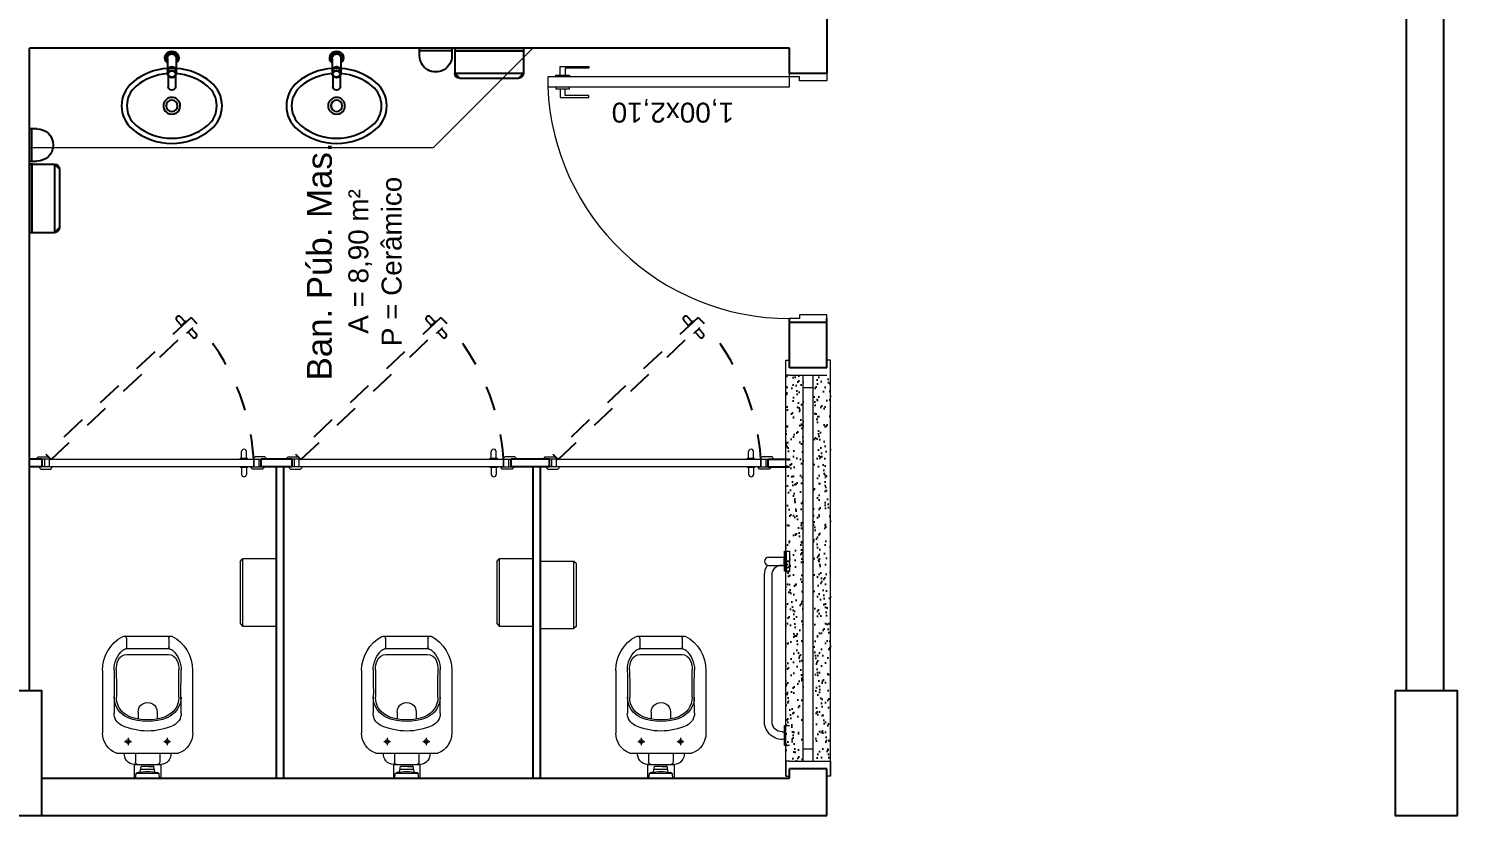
# Model space of a CAD drawing. Header units: metres. Extents: x 2113 to 5678, y -2764 to 956.
# Drawn here: x 3186.71 to 3192.44, y -2020.47 to -2017.31 of the extents above; entities that cross this region are included whole.
import ezdxf

# ---------------------------------------------------------------- set-up
doc = ezdxf.new("R2010")
doc.units = ezdxf.units.M
doc.header["$MEASUREMENT"] = 0
for name, pattern in [('CONTINU', [0]), ('CONTINUO', [0]), ('HIDDEN2', [0.1875, 0.125, -0.0625])]:
    doc.linetypes.add(name, pattern=pattern)
for name, color, linetype in [('_SETOR A', 1, 'Continuous'), ('A - Diversos', 252, 'Continuous'), ('A - Texto 1', 8, 'Continuous'), ('PAREDE', 7, 'Continuous'), ('pilar', 6, 'CONTINUO'), ('Pilares-Vigas', 5, 'Continuous'), ('XX-HTC', 8, 'Continuous')]:
    doc.layers.add(name, color=color, linetype=linetype)
for name, color, linetype, lineweight in [('A - Mobiliário Fixo', 252, 'Continuous', 5), ('A-dimensão', 8, 'Continuous', 5), ('AR-EQP-FIX', 1, 'Continuous', 9), ('AR-POR', 5, 'CONTINUO', 9), ('Esquadrias', 50, 'Continuous', 9)]:
    doc.layers.add(name, color=color, linetype=linetype, lineweight=lineweight)
doc.styles.add('REGUA60', font='romns850', dxfattribs={"width": 1.2})
doc.styles.add('TEXTO', font='swisse.ttf')

# ---------------------------------------------------------------- blocks, each defined once
blk = doc.blocks.new('hidra')
at = {"layer": 'AR-EQP-FIX', "ltscale": 0.02}
for p, q in [((2491.0507, 1715.3238), (2491.0684, 1715.3221)), ((2491.0507, 1715.2278), (2491.0507, 1715.3238)), ((2491.0711, 1715.232), (2491.0711, 1715.3196)), ((2491.0712, 1715.3186), (2491.0735, 1715.3173)), ((2491.0845, 1715.3034), (2491.0845, 1715.2481)), ((2491.097, 1715.2805), (2491.097, 1715.3012)), ((2491.0971, 1715.2803), (2491.0971, 1715.2504)), ((2491.099, 1715.253), (2491.099, 1715.2989)), ((2491.0507, 1715.2278), (2491.0684, 1715.2295)), ((2491.0712, 1715.233), (2491.0735, 1715.2343)), ((2491.0712, 1715.233), (2491.0735, 1715.2343)), ((2491.0744, 1715.2409), (2491.0744, 1715.239))]:
    blk.add_line(p, q, dxfattribs=at)
for points in [[(2491.0507, 1715.2711), (2491.0507, 1715.3238)], [(2491.0752, 1715.3051), (2491.0969, 1715.3012)], [(2491.0507, 1715.2278), (2491.0507, 1715.2711)], [(2491.0752, 1715.2465), (2491.0969, 1715.2503)]]:
    blk.add_lwpolyline(points, dxfattribs=at)
for points in [[(2491.0969, 1715.3012, -0.384514), (2491.099, 1715.2986)], [(2491.0969, 1715.2503, 0.384514), (2491.099, 1715.253)]]:
    blk.add_lwpolyline(points, format="xyb", dxfattribs=at)
for centre, radius, start, end in [((2491.0681, 1715.3191), 0.00299, 9.21417, 84.49999), ((2490.6782, 1715.2558), 0.4, 2.85666, 8.83694), ((2490.6782, 1715.2957), 0.4, 351.16306, 357.14334), ((2491.0681, 1715.2325), 0.00299, 275.50001, 350.78583)]:
    blk.add_arc(centre, radius, start, end, dxfattribs=at)
blk = doc.blocks.new('vaso')
at = {"layer": 'AR-EQP-FIX'}
for p, q in [((-0.0532, 0.21), (-0.0532, 0.2652)), ((0.0532, 0.21), (0.0532, 0.2652)), ((-0.0532, 0.21), (-0.0402, 0.21)), ((-0.0491, 0.1652), (-0.0491, 0.2011)), ((-0.0402, 0.21), (0.0532, 0.21)), ((0.0491, 0.1652), (0.0491, 0.2011)), ((-0.1245, 0.1652), (0.1245, 0.1652)), ((-0.0921, 0.1181), (-0.0649, 0.1181)), ((-0.0786, 0.1032), (-0.0786, 0.1329)), ((0.0649, 0.1181), (0.0921, 0.1181)), ((0.0786, 0.1032), (0.0786, 0.1329)), ((-0.1809, -0.1665), (-0.1809, 0.0846)), ((0.1809, -0.1665), (0.1809, 0.0845)), ((-0.0384, 0), (-0.0384, 0.0282)), ((0.0384, -0.001), (0.0384, 0.0282)), ((-0.0849, -0.2948), (-0.0849, -0.259)), ((-0.0836, -0.2308), (0.0836, -0.2308)), ((-0.0814, -0.2548), (0.0814, -0.2548)), ((0.0849, -0.2948), (0.0849, -0.259)), ((-0.0953, -0.3048), (0.0975, -0.3048))]:
    blk.add_line(p, q, dxfattribs=at)
for centre, radius, start, end in [((-0.0532, 0.1698), 0.0402, 90, 186.93453), ((-0.0402, 0.2011), 0.00894, 90, 179.9998), ((0.0402, 0.2011), 0.00894, 0.00023, 90), ((0.0532, 0.1698), 0.0402, 353.06547, 90), ((-0.0952, 0.0846), 0.0858, 109.99498, 180.00014), ((-0.0786, 0.1181), 0.0076, 90, 270), ((-0.0786, 0.1181), 0.0076, 270, 90), ((0.0786, 0.1181), 0.0076, 90, 270), ((0.0786, 0.1181), 0.0076, 270, 90), ((0.0952, 0.0846), 0.0858, 359.94892, 70.00483), ((0, -0.1692), 0.2457, 65.03976, 114.9603), ((-0.0811, 0.005), 0.0536, 114.96038, 180.90599), ((-5.5446, -0.0814), 5.4106, 359.07188, 0.90608), ((-0.0447, -0.06), 0.0894, 112.26322, 180.26115), ((-0.042, -0.059), 0.0831, 110.80986, 180.23352), ((0, -0.1692), 0.2073, 67.73683, 112.26321), ((0, -0.1689), 0.2008, 69.14009, 110.8704), ((0, 0), 0.0384, 180, 0.00001), ((0.042, -0.059), 0.0831, 359.76641, 69.21544), ((0.0447, -0.06), 0.0894, 359.77722, 67.73687), ((0.0811, 0.005), 0.0536, 359.09553, 65.04137), ((5.5446, -0.0814), 5.4106, 179.09372, 180.92795), ((-5.5446, -0.0814), 5.4195, 359.07203, 0.23393), ((5.5445, -0.0815), 5.4195, 179.76594, 180.92783), ((-0.0246, -0.1665), 0.1564, 180.00003, 241.26271), ((-0.032, -0.1708), 0.1027, 179.05412, 228.61163), ((-0.032, -0.1707), 0.0938, 179.07185, 203.72726), ((0.0246, -0.1665), 0.1563, 297.76971, 0.00982), ((0.032, -0.1707), 0.1028, 311.37067, 0.92819), ((0.0322, -0.1708), 0.0936, 336.29779, 0.95316), ((-0.0837, -0.1935), 0.0373, 203.66951, 270.13976), ((0.0837, -0.1935), 0.0374, 269.90134, 336.39849), ((-0.0814, -0.2269), 0.0279, 228.4991, 270), ((-0.0903, -0.259), 0.00536, 0.00288, 74.76664), ((0.0814, -0.2269), 0.0279, 270, 311.37076), ((0.0903, -0.259), 0.00536, 105.1484, 179.99658), ((-0.0949, -0.2948), 0.01, 241.1501, 0.11164), ((0.0949, -0.2948), 0.01, 180.0009, 270.20781)]:
    blk.add_arc(centre, radius, start, end, dxfattribs=at)
at = {"layer": 'AR-EQP-FIX', "rotation": 270}
blk.add_blockref('hidra', (-1715.2758, 2491.3159), dxfattribs=at)
blk = doc.blocks.new('janelapanheromasculino')
at = {"layer": 'XX-HTC', "ltscale": 5}
h = blk.add_hatch(dxfattribs=at)
h.set_pattern_fill('AR-SAND', color=256, scale=0.001, style=0)
h.set_pattern_definition([(37.5, (-95.769548, -59.09903), (-0.0016000313, 0.04894132373), [0, -0.038608, 0, -0.04318, 0, -0.041275]), (7.5, (-95.76955, -59.09903), (0.0449523283, 0.07168251), [0, -0.020828, 0, -0.034798, 0, -0.013335]), (327.5, (-95.80079, -59.09903), (0.079099237, 0.0001437185), [0, -0.0127, 0, -0.04572, 0, -0.05969]), (317.5, (-95.80079, -59.09903), (0.0763556452, 0.0222929323), [0, -0.00635, 0, -0.029972, 0, -0.03429])])
h.paths.add_polyline_path([(1995.3929, 1411.4091), (1995.3929, 1411.3941), (1995.3929, 1411.3391), (1993.8429, 1411.3391), (1993.8429, 1411.3941), (1993.8429, 1411.4091)])
h.paths.add_polyline_path([(1995.3929, 1411.2991), (1995.3929, 1411.2441), (1995.3929, 1411.2291), (1993.8429, 1411.2291), (1993.8429, 1411.2441), (1993.8429, 1411.2991)])
at = {"layer": 'AR-EQP-FIX', "linetype": 'Continuous'}
for p, q in [((1993.7829, 1411.4091), (1995.3929, 1411.4091)), ((1993.7829, 1411.2291), (1995.3929, 1411.2291))]:
    blk.add_line(p, q, dxfattribs=at)
at = {"layer": 'Esquadrias', "linetype": 'CONTINU'}
for p, q in [((1993.8429, 1411.4091), (1993.7829, 1411.4091)), ((1993.7829, 1411.4091), (1993.7829, 1411.3941)), ((1993.8429, 1411.3941), (1993.8429, 1411.4091)), ((1993.8429, 1411.3941), (1993.8429, 1411.2441)), ((1995.3929, 1411.3941), (1995.3929, 1411.4091)), ((1995.3929, 1411.4091), (1995.4529, 1411.4091)), ((1995.3929, 1411.3941), (1995.3929, 1411.2441)), ((1995.4529, 1411.4091), (1995.4529, 1411.3941)), ((1993.8429, 1411.3391), (1995.3929, 1411.3391)), ((1993.8929, 1411.3391), (1993.8929, 1411.2991)), ((1995.3429, 1411.3391), (1995.3429, 1411.2991)), ((1993.8429, 1411.2991), (1995.3929, 1411.2991)), ((1993.7829, 1411.2291), (1993.7829, 1411.2441)), ((1993.8429, 1411.2291), (1993.7829, 1411.2291)), ((1993.8429, 1411.2441), (1993.8429, 1411.2291)), ((1995.3929, 1411.2291), (1995.4529, 1411.2291)), ((1995.4529, 1411.2291), (1995.4529, 1411.2441))]:
    blk.add_line(p, q, dxfattribs=at)
at = {"layer": 'PAREDE', "ltscale": 5}
for p, q in [((1993.8129, 1411.2441), (1993.8129, 1411.3941)), ((1995.4229, 1411.2441), (1995.4229, 1411.3941)), ((1995.4229, 1411.2441), (1995.4229, 1411.3941))]:
    blk.add_line(p, q, dxfattribs=at)
blk = doc.blocks.new('GINASIO')
at = {"layer": 'A - Diversos', "extrusion": (0, 0, -1)}
for p, q in [((3757.2376, -1183.6697), (3756.9626, -1183.6697)), ((3756.9626, -1183.6697), (3756.9626, -1183.7697)), ((3757.2376, -1183.6797), (3756.9626, -1183.6797)), ((3757.2376, -1183.6697), (3757.2376, -1183.7697)), ((3757.2491, -1183.6697), (3757.2491, -1183.6997)), ((3757.2491, -1183.6697), (3757.3791, -1183.6697)), ((3757.2376, -1183.7697), (3756.9626, -1183.7697)), ((3756.9626, -1183.7697), (3756.9826, -1183.7897)), ((3757.2176, -1183.7897), (3756.9826, -1183.7897)), ((3757.2376, -1183.7697), (3757.2176, -1183.7897)), ((3757.5926, -1184.2258), (3757.5467, -1184.2258)), ((3757.6612, -1184.2235), (3757.5991, -1184.2235)), ((3757.5926, -1184.2558), (3757.5467, -1184.2558)), ((3757.6612, -1184.258), (3757.5991, -1184.258)), ((3757.5926, -1184.887), (3757.5467, -1184.887)), ((3757.6612, -1184.8847), (3757.5991, -1184.8847)), ((3757.5926, -1184.9169), (3757.5467, -1184.9169)), ((3757.6612, -1184.9192), (3757.5991, -1184.9192)), ((3757.7025, -1185.3652), (3757.7025, -1185.2352)), ((3757.7025, -1185.3652), (3757.6725, -1185.3652)), ((3757.6025, -1185.3767), (3757.5825, -1185.3967)), ((3757.5825, -1185.3967), (3757.5825, -1185.6317)), ((3757.6025, -1185.3767), (3757.6025, -1185.6517)), ((3757.7025, -1185.3767), (3757.6025, -1185.3767)), ((3757.6925, -1185.3767), (3757.6925, -1185.6517)), ((3757.7025, -1185.3767), (3757.7025, -1185.6517)), ((3757.6025, -1185.6517), (3757.5825, -1185.6317)), ((3757.7025, -1185.6517), (3757.6025, -1185.6517))]:
    blk.add_line(p, q, dxfattribs=at)
at = {"layer": 'A - Diversos'}
for p, q in [((3757.2491, -1183.6797), (3757.3791, -1183.6797)), ((3757.3791, -1183.6997), (3757.3791, -1183.6697)), ((3757.6725, -1185.2352), (3757.7025, -1185.2352)), ((3757.6925, -1185.3652), (3757.6925, -1185.2352))]:
    blk.add_line(p, q, dxfattribs=at)
for points in [[(3757.5663, -1184.084, 0.471699), (3757.3767, -1184.0839)], [(3757.3767, -1184.0839, 0.359179), (3757.3766, -1184.3976)], [(3757.393, -1184.0974, 0.359169), (3757.3929, -1184.3841)], [(3757.55, -1184.0975, 0.471701), (3757.393, -1184.0974)], [(3757.6008, -1184.2235, 0.154376), (3757.55, -1184.0975)], [(3757.622, -1184.2235, 0.156042), (3757.5663, -1184.084)], [(3757.4941, -1184.2408, 1), (3757.4487, -1184.2408)], [(3757.4487, -1184.2408, 1), (3757.4941, -1184.2408)], [(3757.55, -1184.3841, 0.154376), (3757.6008, -1184.258, 0.154376)], [(3757.5663, -1184.3976, 0.156089), (3757.622, -1184.258, 0.156089)], [(3757.3766, -1184.3976, 0.472393), (3757.5663, -1184.3976)], [(3757.3929, -1184.3841, 0.472527), (3757.55, -1184.3841)], [(3757.5663, -1184.7452, 0.471699), (3757.3767, -1184.7451)], [(3757.55, -1184.7587, 0.471701), (3757.393, -1184.7585)], [(3757.3767, -1184.7451, 0.359179), (3757.3766, -1185.0588)], [(3757.393, -1184.7585, 0.359169), (3757.3929, -1185.0453)], [(3757.6008, -1184.8847, 0.154376), (3757.55, -1184.7587)], [(3757.622, -1184.8847, 0.156042), (3757.5663, -1184.7452)], [(3757.4941, -1184.902, 1), (3757.4487, -1184.902)], [(3757.4487, -1184.902, 1), (3757.4941, -1184.902)], [(3757.55, -1185.0453, 0.154376), (3757.6008, -1184.9192, 0.154376)], [(3757.5663, -1185.0588, 0.156089), (3757.622, -1184.9192, 0.156089)], [(3757.3766, -1185.0588, 0.472393), (3757.5663, -1185.0588)], [(3757.3929, -1185.0453, 0.472527), (3757.55, -1185.0453)]]:
    blk.add_lwpolyline(points, format="xyb", dxfattribs=at)
for points in [[(3757.4714, -1184.2746, 1.732054), (3757.4422, -1184.2239, 0.577349)], [(3757.4714, -1184.9357, 1.732054), (3757.4422, -1184.8851, 0.577349)]]:
    blk.add_lwpolyline(points, format="xyb", close=True, dxfattribs=at)
at = {"layer": 'A - Diversos', "extrusion": (0, 0, -1)}
for centre, radius, start, end in [((-3757.3141, -1183.6997), 0.065, 180, 0), ((-3756.9826, -1183.7697), 0.02, 270, 0), ((-3757.2176, -1183.7697), 0.02, 180, 270), ((-3757.5499, -1184.2408), 0.0153, 281.88334, 78.11666), ((-3757.6014, -1184.2408), 0.0174, 277.56922, 82.43078), ((-3757.6014, -1184.2408), 0.0151, 278.70277, 81.29723), ((-3757.5979, -1184.2408), 0.0173, 94.0501, 265.9499), ((-3757.5968, -1184.2408), 0.0151, 98.70277, 261.29723), ((-3757.606, -1184.2408), 0.0185, 110.9259, 249.0741), ((-3757.6106, -1184.2408), 0.0185, 110.9259, 249.0741), ((-3757.6641, -1184.2409), 0.0275, 39.07954, 321.29722), ((-3757.6599, -1184.2472), 0.0274, 59.58993, 120.56315), ((-3757.6628, -1184.2408), 0.0173, 84.70233, 275.29767), ((-3757.6641, -1184.2409), 0.0199, 119.63745, 248.5075), ((-3757.6599, -1184.2344), 0.0274, 239.43685, 300.41007), ((-3757.5499, -1184.902), 0.0153, 281.88334, 78.11666), ((-3757.6014, -1184.902), 0.0174, 277.56922, 82.43078), ((-3757.6014, -1184.902), 0.0151, 278.70277, 81.29723), ((-3757.5979, -1184.902), 0.0173, 94.0501, 265.9499), ((-3757.5968, -1184.902), 0.0151, 98.70277, 261.29723), ((-3757.606, -1184.902), 0.0185, 110.9259, 249.0741), ((-3757.6106, -1184.902), 0.0185, 110.9259, 249.0741), ((-3757.6641, -1184.902), 0.0275, 39.07954, 321.29722), ((-3757.6599, -1184.9084), 0.0274, 59.58993, 120.56315), ((-3757.6628, -1184.902), 0.0173, 84.70233, 275.29767), ((-3757.6641, -1184.902), 0.0199, 119.63745, 248.5075), ((-3757.6599, -1184.8956), 0.0274, 239.43685, 300.41007), ((-3757.6725, -1185.3002), 0.065, 270, 90), ((-3757.6025, -1185.3967), 0.02, 0, 90), ((-3757.6025, -1185.6317), 0.02, 270, 0)]:
    blk.add_arc(centre, radius, start, end, dxfattribs=at)
at = {"layer": 'A - Mobiliário Fixo'}
for p, q in [((3757.3025, -1185.2899), (3757.3025, -1183.6697)), ((3757.7025, -1185.6899), (3757.3025, -1185.2899)), ((3754.9581, -1186.6897), (3754.9581, -1186.6997))]:
    blk.add_line(p, q, dxfattribs=at)
at = {"layer": 'A - Mobiliário Fixo', "extrusion": (0, 0, -1)}
for p, q in [((3754.9981, -1186.6197), (3755.5881, -1186.6197)), ((3754.9981, -1186.6497), (3755.5881, -1186.6497)), ((3754.9031, -1186.7197), (3754.9031, -1186.6997)), ((3754.9031, -1186.6997), (3754.9831, -1186.6997)), ((3754.9831, -1186.6997), (3754.9831, -1186.7197)), ((3755.6031, -1186.6997), (3755.6831, -1186.6997)), ((3755.6031, -1186.7197), (3755.6031, -1186.6997)), ((3755.6281, -1186.6997), (3755.6281, -1186.6986)), ((3755.6831, -1186.6997), (3755.6831, -1186.7197))]:
    blk.add_line(p, q, dxfattribs=at)
for centre, radius, start, end in [((-3754.9985, -1186.6906), 0.071, 352.69961, 89.67224), ((-3755.5877, -1186.6906), 0.071, 90.32776, 123.48696), ((-3754.9981, -1186.6897), 0.04, 0, 90), ((-3755.5881, -1186.6897), 0.04, 90, 180)]:
    blk.add_arc(centre, radius, start, end, dxfattribs=at)
at = {"layer": 'A - Mobiliário Fixo'}
blk.add_arc((3755.6426, -1186.6361), 0.0164, 0, 180, dxfattribs=at)
for points in [[(3755.6262, -1186.6361), (3755.6262, -1186.6361), (3755.6261, -1186.6986), (3755.6261, -1186.6986)], [(3755.659, -1186.6361), (3755.659, -1186.6361), (3755.659, -1186.6986), (3755.659, -1186.6986)], [(3755.6021, -1186.7075), (3755.6021, -1186.7075), (3755.6018, -1186.7085), (3755.6018, -1186.7085)], [(3755.6018, -1186.7085), (3755.6018, -1186.7085), (3755.6018, -1186.7197), (3755.6018, -1186.7197)], [(3755.6831, -1186.7197), (3755.6831, -1186.7197), (3755.6018, -1186.7197), (3755.6018, -1186.7197)], [(3755.6028, -1186.7067), (3755.6028, -1186.7067), (3755.6021, -1186.7075), (3755.6021, -1186.7075)], [(3755.6039, -1186.7065), (3755.6039, -1186.7065), (3755.6028, -1186.7067), (3755.6028, -1186.7067)], [(3755.6425, -1186.7065), (3755.6425, -1186.7065), (3755.6039, -1186.7065), (3755.6039, -1186.7065)], [(3755.6227, -1186.7006), (3755.6227, -1186.7006), (3755.623, -1186.6996), (3755.623, -1186.6996)], [(3755.6227, -1186.7006), (3755.6227, -1186.7006), (3755.6625, -1186.7006), (3755.6625, -1186.7006)], [(3755.6227, -1186.7006), (3755.6227, -1186.7006), (3755.6227, -1186.7065), (3755.6227, -1186.7065)], [(3755.623, -1186.6996), (3755.623, -1186.6996), (3755.6237, -1186.6988), (3755.6237, -1186.6988)], [(3755.6237, -1186.6988), (3755.6237, -1186.6988), (3755.6247, -1186.6986), (3755.6247, -1186.6986)], [(3755.6247, -1186.6986), (3755.6247, -1186.6986), (3755.6605, -1186.6986), (3755.6605, -1186.6986)], [(3755.6425, -1186.7065), (3755.6425, -1186.7065), (3755.6425, -1186.7197), (3755.6425, -1186.7197)], [(3755.644, -1186.7166), (3755.644, -1186.7166), (3755.6425, -1186.7166), (3755.6425, -1186.7166)], [(3755.681, -1186.7065), (3755.681, -1186.7065), (3755.644, -1186.7065), (3755.644, -1186.7065)], [(3755.644, -1186.7065), (3755.644, -1186.7065), (3755.644, -1186.7197), (3755.644, -1186.7197)], [(3755.6605, -1186.6986), (3755.6605, -1186.6986), (3755.6615, -1186.6988), (3755.6615, -1186.6988)], [(3755.6615, -1186.6988), (3755.6615, -1186.6988), (3755.6622, -1186.6996), (3755.6622, -1186.6996)], [(3755.6622, -1186.6996), (3755.6622, -1186.6996), (3755.6625, -1186.7006), (3755.6625, -1186.7006)], [(3755.6625, -1186.7006), (3755.6625, -1186.7006), (3755.6625, -1186.7065), (3755.6625, -1186.7065)], [(3755.6821, -1186.7067), (3755.6821, -1186.7067), (3755.681, -1186.7065), (3755.681, -1186.7065)], [(3755.6828, -1186.7075), (3755.6828, -1186.7075), (3755.6821, -1186.7067), (3755.6821, -1186.7067)], [(3755.6831, -1186.7085), (3755.6831, -1186.7085), (3755.6828, -1186.7075), (3755.6828, -1186.7075)], [(3755.6831, -1186.7085), (3755.6831, -1186.7085), (3755.6831, -1186.7197), (3755.6831, -1186.7197)]]:
    blk.add_open_spline(points, degree=3, dxfattribs=at)
at = {"layer": 'A-dimensão', "extrusion": (0, 0, -1)}
for p, q in [((3755.3925, -1184.5147), (3755.3825, -1184.5247)), ((3755.6425, -1184.5147), (3755.3925, -1184.5147)), ((3755.6425, -1184.5147), (3755.6525, -1184.5247)), ((3755.3825, -1184.5247), (3755.3825, -1184.6597)), ((3755.6525, -1184.5247), (3755.3825, -1184.5247)), ((3755.6525, -1184.6597), (3755.6525, -1184.5247)), ((3755.3925, -1185.5447), (3755.3825, -1185.5547)), ((3755.6425, -1185.5447), (3755.3925, -1185.5447)), ((3755.6425, -1185.5447), (3755.6525, -1185.5547)), ((3755.3825, -1185.5547), (3755.3825, -1185.6897)), ((3755.6525, -1185.5547), (3755.3825, -1185.5547)), ((3755.6525, -1185.6897), (3755.6525, -1185.5547)), ((3755.3725, -1185.7197), (3755.3725, -1185.8547)), ((3755.6425, -1185.8547), (3755.6425, -1185.7197)), ((3755.3825, -1185.8647), (3755.3725, -1185.8547)), ((3755.3725, -1185.8547), (3755.6425, -1185.8547)), ((3755.3825, -1185.8647), (3755.6325, -1185.8647)), ((3755.6325, -1185.8647), (3755.6425, -1185.8547))]:
    blk.add_line(p, q, dxfattribs=at)
at = {"layer": 'A-dimensão'}
for p, q in [((3755.3825, -1184.6597), (3755.6525, -1184.6597)), ((3755.3825, -1185.6897), (3755.6525, -1185.6897)), ((3755.6425, -1185.7197), (3755.3725, -1185.7197))]:
    blk.add_line(p, q, dxfattribs=at)
at = {"layer": 'AR-POR', "color": 8, "linetype": 'HIDDEN2', "lineweight": -2, "ltscale": 0.02}
for p, q in [((3756.0731, -1183.7349), (3756.0518, -1183.7562)), ((3756.0518, -1183.7562), (3756.6002, -1184.3391)), ((3756.6214, -1184.3179), (3756.0731, -1183.7349)), ((3756.5839, -1184.2777), (3756.5861, -1184.2757)), ((3756.6067, -1184.2974), (3756.5861, -1184.2757)), ((3756.5902, -1184.28), (3756.6102, -1184.261)), ((3756.604, -1184.2945), (3756.6242, -1184.2753)), ((3756.5629, -1184.3058), (3756.5429, -1184.3248)), ((3756.5767, -1184.3203), (3756.5564, -1184.3396)), ((3756.561, -1184.2994), (3756.5588, -1184.3015)), ((3756.5794, -1184.3232), (3756.5588, -1184.3015)), ((3756.5816, -1184.3212), (3756.5794, -1184.3232)), ((3756.6214, -1184.3179), (3756.6002, -1184.3391)), ((3756.6046, -1184.2995), (3756.6067, -1184.2974)), ((3756.0731, -1184.7374), (3756.0518, -1184.7587)), ((3756.6214, -1185.3204), (3756.0731, -1184.7374)), ((3756.0518, -1184.7587), (3756.6002, -1185.3416)), ((3756.5629, -1185.3083), (3756.5429, -1185.3273)), ((3756.561, -1185.3019), (3756.5588, -1185.304)), ((3756.5794, -1185.3257), (3756.5588, -1185.304)), ((3756.5839, -1185.2802), (3756.5861, -1185.2782)), ((3756.6067, -1185.2999), (3756.5861, -1185.2782)), ((3756.5902, -1185.2825), (3756.6102, -1185.2635)), ((3756.604, -1185.297), (3756.6242, -1185.2778)), ((3756.6046, -1185.302), (3756.6067, -1185.2999)), ((3756.5767, -1185.3228), (3756.5564, -1185.3421)), ((3756.5816, -1185.3237), (3756.5794, -1185.3257)), ((3756.6214, -1185.3204), (3756.6002, -1185.3416)), ((3756.0731, -1185.7699), (3756.0518, -1185.7912)), ((3756.6214, -1186.3529), (3756.0731, -1185.7699)), ((3756.0518, -1185.7912), (3756.6002, -1186.3741)), ((3756.5629, -1186.3408), (3756.5429, -1186.3598)), ((3756.561, -1186.3344), (3756.5588, -1186.3365)), ((3756.5794, -1186.3582), (3756.5588, -1186.3365)), ((3756.5839, -1186.3127), (3756.5861, -1186.3107)), ((3756.6067, -1186.3324), (3756.5861, -1186.3107)), ((3756.5902, -1186.315), (3756.6102, -1186.296)), ((3756.604, -1186.3295), (3756.6242, -1186.3103)), ((3756.6046, -1186.3345), (3756.6067, -1186.3324)), ((3756.5767, -1186.3553), (3756.5564, -1186.3746)), ((3756.5816, -1186.3562), (3756.5794, -1186.3582)), ((3756.6214, -1186.3529), (3756.6002, -1186.3741))]:
    blk.add_line(p, q, dxfattribs=at)
at = {"layer": 'AR-POR', "color": 1, "linetype": 'Continuous'}
for p, q in [((3756.0195, -1184.5447), (3756.0195, -1184.5147)), ((3756.0225, -1184.5147), (3756.0195, -1184.5147)), ((3756.0525, -1184.5147), (3756.0555, -1184.5147)), ((3756.0555, -1184.5447), (3756.0555, -1184.5147)), ((3756.0195, -1184.5206), (3755.9919, -1184.5206)), ((3756.0195, -1184.5406), (3755.9919, -1184.5406)), ((3756.0225, -1184.5447), (3756.0195, -1184.5447)), ((3756.0525, -1184.5447), (3756.0555, -1184.5447)), ((3756.0555, -1184.5206), (3756.0831, -1184.5206)), ((3756.0555, -1184.5406), (3756.0831, -1184.5406)), ((3756.0195, -1185.5231), (3755.9919, -1185.5231)), ((3756.0195, -1185.5431), (3755.9919, -1185.5431)), ((3756.0195, -1185.5472), (3756.0195, -1185.5172)), ((3756.0225, -1185.5172), (3756.0195, -1185.5172)), ((3756.0525, -1185.5172), (3756.0555, -1185.5172)), ((3756.0555, -1185.5472), (3756.0555, -1185.5172)), ((3756.0555, -1185.5231), (3756.0831, -1185.5231)), ((3756.0555, -1185.5431), (3756.0831, -1185.5431)), ((3756.0225, -1185.5472), (3756.0195, -1185.5472)), ((3756.0525, -1185.5472), (3756.0555, -1185.5472)), ((3756.0195, -1186.5556), (3755.9919, -1186.5556)), ((3756.0195, -1186.5756), (3755.9919, -1186.5756)), ((3756.0195, -1186.5797), (3756.0195, -1186.5497)), ((3756.0225, -1186.5497), (3756.0195, -1186.5497)), ((3756.0525, -1186.5497), (3756.0555, -1186.5497)), ((3756.0555, -1186.5797), (3756.0555, -1186.5497)), ((3756.0555, -1186.5556), (3756.0831, -1186.5556)), ((3756.0555, -1186.5756), (3756.0831, -1186.5756)), ((3756.0225, -1186.5797), (3756.0195, -1186.5797)), ((3756.0525, -1186.5797), (3756.0555, -1186.5797))]:
    blk.add_line(p, q, dxfattribs=at)
at = {"layer": 'AR-POR', "color": 8, "linetype": 'HIDDEN2', "lineweight": -2, "ltscale": 0.02}
for centre, radius, start, end in [((3756.6172, -1184.2681), 0.01, 314.51868, 134.51868), ((3755.994, -1183.6648), 0.9068, 273.6968, 311.95391), ((3756.5501, -1184.3312), 0.01, 131.97341, 311.97341), ((3756.6172, -1185.2706), 0.01, 314.51868, 134.51868), ((3755.994, -1184.6673), 0.9068, 273.6968, 311.95391), ((3756.5501, -1185.3337), 0.01, 131.97341, 311.97341), ((3756.6172, -1186.3031), 0.01, 314.51868, 134.51868), ((3755.994, -1185.6998), 0.9068, 273.6968, 311.95391), ((3756.5501, -1186.3662), 0.01, 131.97341, 311.97341)]:
    blk.add_arc(centre, radius, start, end, dxfattribs=at)
at = {"layer": 'AR-POR', "color": 1, "linetype": 'Continuous'}
for centre, start, end in [((3755.9919, -1184.5306), 90, 270), ((3756.0831, -1184.5306), 270, 90), ((3755.9919, -1185.5331), 90, 270), ((3756.0831, -1185.5331), 270, 90), ((3755.9919, -1186.5656), 90, 270), ((3756.0831, -1186.5656), 270, 90)]:
    blk.add_arc(centre, 0.01, start, end, dxfattribs=at)
at = {"layer": 'Esquadrias', "linetype": 'CONTINU'}
blk.add_line((3757.24, -1183.6697), (3757.24, -1183.6847), dxfattribs=at)
at = {"layer": 'Esquadrias'}
for p, q in [((3757.5875, -1185.7497), (3757.5475, -1185.7497)), ((3757.5475, -1185.7497), (3757.5475, -1186.7197)), ((3757.5875, -1186.7197), (3757.5875, -1185.7497)), ((3757.54, -1185.7997), (3757.505, -1185.7997)), ((3757.505, -1185.7997), (3757.505, -1185.9147)), ((3757.5125, -1185.9147), (3757.5125, -1185.8197)), ((3757.5125, -1185.8197), (3757.54, -1185.8197)), ((3757.5475, -1185.7822), (3757.54, -1185.7822)), ((3757.54, -1185.7822), (3757.54, -1185.8372)), ((3757.5875, -1185.7822), (3757.595, -1185.7822)), ((3757.595, -1185.7822), (3757.595, -1185.8372)), ((3757.595, -1185.7997), (3757.63, -1185.7997)), ((3757.6225, -1185.8197), (3757.595, -1185.8197)), ((3757.6225, -1185.9147), (3757.6225, -1185.8197)), ((3757.63, -1185.7997), (3757.63, -1185.9147)), ((3757.54, -1185.8372), (3757.5475, -1185.8372)), ((3757.595, -1185.8372), (3757.5875, -1185.8372)), ((3757.505, -1185.9147), (3757.5125, -1185.9147)), ((3757.63, -1185.9147), (3757.6225, -1185.9147)), ((3756.6175, -1186.7197), (3756.6025, -1186.7197)), ((3756.6175, -1186.7597), (3756.6175, -1186.7197)), ((3757.5475, -1186.7197), (3757.5875, -1186.7197)), ((3757.5875, -1186.7197), (3757.6025, -1186.7197)), ((3757.5875, -1186.7597), (3757.5875, -1186.7197)), ((3756.6325, -1186.7597), (3756.6175, -1186.7597)), ((3756.6325, -1186.8697), (3756.6325, -1186.7597)), ((3757.5725, -1186.8697), (3757.5725, -1186.7597)), ((3757.5725, -1186.7597), (3757.5875, -1186.7597)), ((3756.6025, -1186.8697), (3756.6325, -1186.8697)), ((3757.6025, -1186.8697), (3757.5725, -1186.8697))]:
    blk.add_line(p, q, dxfattribs=at)
for points in [[(3756.0225, -1183.7097), (3756.0175, -1183.7097), (3756.0125, -1183.7147), (3756.0125, -1183.7547), (3756.0175, -1183.7597), (3756.0225, -1183.7597)], [(3756.0525, -1183.6997), (3756.0575, -1183.6997), (3756.0625, -1183.7047), (3756.0625, -1183.7447), (3756.0575, -1183.7497), (3756.0525, -1183.7497)], [(3756.0525, -1184.5697), (3756.0225, -1184.5697), (3756.0225, -1183.7497), (3756.0525, -1183.7497)], [(3756.0225, -1184.6097), (3756.0175, -1184.6097), (3756.0125, -1184.6047), (3756.0125, -1184.5647), (3756.0175, -1184.5597), (3756.0225, -1184.5597)], [(3756.0525, -1184.6197), (3756.0575, -1184.6197), (3756.0625, -1184.6147), (3756.0625, -1184.5747), (3756.0575, -1184.5697), (3756.0525, -1184.5697)], [(3756.0225, -1184.7122), (3756.0175, -1184.7122), (3756.0125, -1184.7172), (3756.0125, -1184.7572), (3756.0175, -1184.7622), (3756.0225, -1184.7622)], [(3756.0525, -1184.7022), (3756.0575, -1184.7022), (3756.0625, -1184.7072), (3756.0625, -1184.7472), (3756.0575, -1184.7522), (3756.0525, -1184.7522)], [(3756.0525, -1185.5722), (3756.0225, -1185.5722), (3756.0225, -1184.7522), (3756.0525, -1184.7522)], [(3756.0225, -1185.6122), (3756.0175, -1185.6122), (3756.0125, -1185.6072), (3756.0125, -1185.5672), (3756.0175, -1185.5622), (3756.0225, -1185.5622)], [(3756.0525, -1185.6222), (3756.0575, -1185.6222), (3756.0625, -1185.6172), (3756.0625, -1185.5772), (3756.0575, -1185.5722), (3756.0525, -1185.5722)], [(3756.0225, -1185.7447), (3756.0175, -1185.7447), (3756.0125, -1185.7497), (3756.0125, -1185.7897), (3756.0175, -1185.7947), (3756.0225, -1185.7947)], [(3756.0525, -1185.7347), (3756.0575, -1185.7347), (3756.0625, -1185.7397), (3756.0625, -1185.7797), (3756.0575, -1185.7847), (3756.0525, -1185.7847)], [(3756.0525, -1186.6047), (3756.0225, -1186.6047), (3756.0225, -1185.7847), (3756.0525, -1185.7847)], [(3756.0225, -1186.6447), (3756.0175, -1186.6447), (3756.0125, -1186.6397), (3756.0125, -1186.5997), (3756.0175, -1186.5947), (3756.0225, -1186.5947)], [(3756.0525, -1186.6547), (3756.0575, -1186.6547), (3756.0625, -1186.6497), (3756.0625, -1186.6097), (3756.0575, -1186.6047), (3756.0525, -1186.6047)]]:
    blk.add_lwpolyline(points, close=True, dxfattribs=at)
for points in [[(3756.0525, -1183.6997), (3756.0525, -1183.7197)], [(3756.0175, -1183.7597), (3756.0225, -1183.7597), (3756.0225, -1183.7497), (3756.0525, -1183.7497), (3756.0525, -1183.7297), (3756.0225, -1183.7297)], [(3756.0175, -1184.5597), (3756.0225, -1184.5597), (3756.0225, -1184.5697), (3756.0525, -1184.5697), (3756.0525, -1184.5897), (3756.0225, -1184.5897)], [(3756.0175, -1184.7622), (3756.0225, -1184.7622), (3756.0225, -1184.7522), (3756.0525, -1184.7522), (3756.0525, -1184.7322), (3756.0225, -1184.7322)], [(3756.0525, -1184.7022), (3756.0525, -1184.7222)], [(3756.0175, -1185.5622), (3756.0225, -1185.5622), (3756.0225, -1185.5722), (3756.0525, -1185.5722), (3756.0525, -1185.5922), (3756.0225, -1185.5922)], [(3756.0175, -1185.7947), (3756.0225, -1185.7947), (3756.0225, -1185.7847), (3756.0525, -1185.7847), (3756.0525, -1185.7647), (3756.0225, -1185.7647)], [(3756.0525, -1185.7347), (3756.0525, -1185.7547)], [(3756.0175, -1186.5947), (3756.0225, -1186.5947), (3756.0225, -1186.6047), (3756.0525, -1186.6047), (3756.0525, -1186.6247), (3756.0225, -1186.6247)]]:
    blk.add_lwpolyline(points, dxfattribs=at)
at = {"layer": 'Esquadrias', "color": 0, "linetype": 'ByBlock'}
blk.add_arc((3757.5889, -1186.7203), 0.9715, 92.44725, 179.96485, dxfattribs=at)
at = {"layer": 'PAREDE', "ltscale": 5}
for p, q in [((3755.1225, -1183.6697), (3757.7025, -1183.6697)), ((3757.7025, -1186.7197), (3757.7025, -1183.6697)), ((3757.7025, -1186.7197), (3757.7025, -1183.6697)), ((3754.6225, -1183.7197), (3754.6225, -1186.8697)), ((3754.7725, -1183.7197), (3754.7725, -1186.7197)), ((3754.7725, -1186.7197), (3754.81, -1186.7197)), ((3756.42, -1186.7197), (3756.6175, -1186.7197)), ((3756.6025, -1186.7197), (3756.6025, -1186.8697)), ((3757.6025, -1186.7197), (3757.6025, -1186.8697)), ((3757.6025, -1186.7197), (3757.7025, -1186.7197)), ((3757.6025, -1186.7197), (3757.6025, -1186.8697)), ((3754.6225, -1186.8697), (3754.81, -1186.8697)), ((3756.42, -1186.8697), (3756.6175, -1186.8697)), ((3757.9025, -1186.8697), (3757.6025, -1186.8697)), ((3758.9425, -1189.1947), (3755.1225, -1189.1947)), ((3760.9925, -1189.3447), (3755.1225, -1189.3447))]:
    blk.add_line(p, q, dxfattribs=at)
at = {"layer": 'Pilares-Vigas', "ltscale": 5}
for p, q in [((3756.0225, -1183.7197), (3756.0225, -1183.6697)), ((3756.0525, -1183.7197), (3756.0525, -1183.6697)), ((3756.0525, -1183.7197), (3756.0225, -1183.7197)), ((3756.0225, -1184.5997), (3756.0525, -1184.5997)), ((3756.0225, -1184.7222), (3756.0225, -1184.5997)), ((3756.0525, -1184.7222), (3756.0525, -1184.5997)), ((3756.0225, -1184.6597), (3754.7725, -1184.6597)), ((3756.0225, -1184.6897), (3754.7725, -1184.6897)), ((3756.0525, -1184.7222), (3756.0225, -1184.7222)), ((3756.0225, -1185.7547), (3756.0225, -1185.6022)), ((3756.0225, -1185.6022), (3756.0525, -1185.6022)), ((3756.0525, -1185.7547), (3756.0525, -1185.6022)), ((3756.0225, -1185.6897), (3754.7725, -1185.6897)), ((3756.0225, -1185.7197), (3754.7725, -1185.7197)), ((3756.0525, -1185.7547), (3756.0225, -1185.7547)), ((3756.0225, -1186.6347), (3756.0225, -1186.7197)), ((3756.0225, -1186.6347), (3756.0525, -1186.6347)), ((3756.0525, -1186.6347), (3756.0525, -1186.7197))]:
    blk.add_line(p, q, dxfattribs=at)
at = {"layer": 'Pilares-Vigas'}
for points in [[(3754.6225, -1183.7197), (3755.1225, -1183.7197), (3755.1225, -1183.4697), (3754.6225, -1183.4697)], [(3754.6225, -1189.4002), (3755.1225, -1189.4002), (3755.1225, -1189.1502), (3754.6225, -1189.1502)]]:
    blk.add_lwpolyline(points, close=True, dxfattribs=at)
at = {"layer": 'A-dimensão', "xscale": -1, "rotation": 90}
for p in [(3755.0376, -1184.1436), (3755.0376, -1185.1836), (3755.0376, -1186.2036)]:
    blk.add_blockref('vaso', p, dxfattribs=at)
at = {"layer": 'pilar'}
blk.add_blockref('janelapanheromasculino', (1760.9971, -2598.1137), dxfattribs=at)
at = {"layer": 'A - Texto 1', "insert": (3757.4991, -1186.0061), "char_height": 0.08, "width": 0.90408, "attachment_point": 9, "rotation": 90, "style": 'TEXTO'}
blk.add_mtext('1,00x2,10', dxfattribs=at)
at = {"layer": 'XX-HTC', "insert": (3756.8467, -1185.164, -297), "char_height": 0.1, "width": 1.390511, "attachment_point": 8, "style": 'REGUA60'}
blk.add_mtext('{\\fArial|b0|i0|c0|p34;Ban. Púb. Mas.\\P\\H0.8x;A = 8,90 m²\\PP = Cerâmico}', dxfattribs=at)

msp = doc.modelspace()

# ---------------------------------------------------------------- block references
at = {"layer": '_SETOR A', "rotation": 89.99999999998815}
msp.add_blockref('GINASIO', (2003.0392, -5775.0918), dxfattribs=at)

doc.saveas('drawing.dxf')
